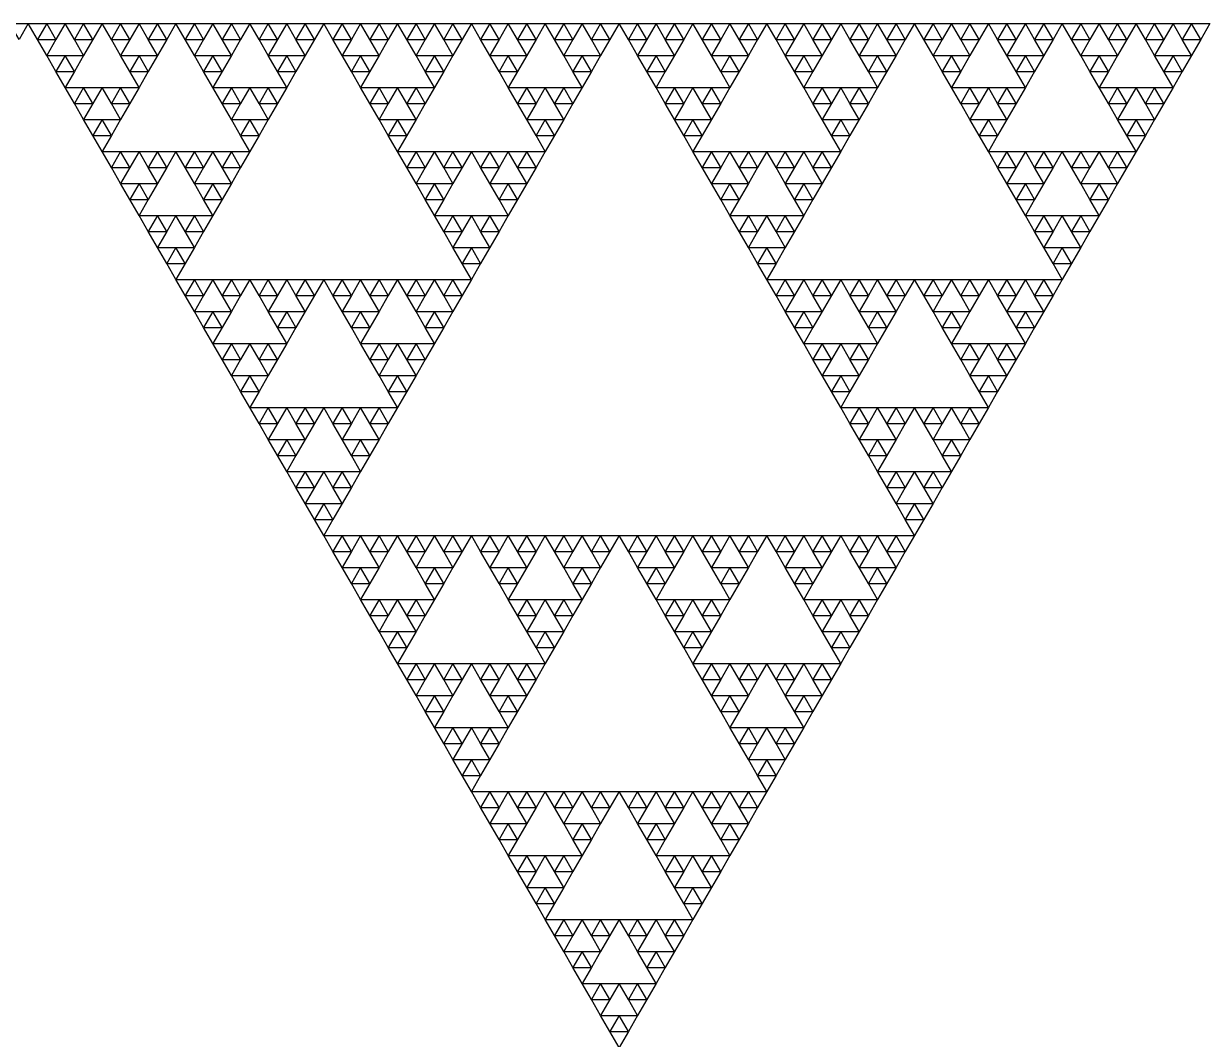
# Model space of a CAD drawing. Extents: x 0 to 1120, y 627 to 1597.
# Drawn here: x 420.8 to 559.5, y 994.3 to 1113.5 of the extents above; entities that cross this region are included whole.
import ezdxf

# ---------------------------------------------------------------- set-up
doc = ezdxf.new("R2010")
doc.units = 0
doc.layers.get('0').update_dxf_attribs({"linetype": 'CONTINUOUS'})

msp = doc.modelspace()

# ---------------------------------------------------------------- linework, layer by layer
at = {"color": 3}
for points in [[(419.132, 1113.526), (421.299, 1113.526), (420.215, 1111.649)], [(421.299, 1113.526), (423.466, 1113.526), (422.383, 1111.649)], [(423.466, 1113.526), (425.633, 1113.526), (424.55, 1111.649)], [(425.633, 1113.526), (427.801, 1113.526), (426.717, 1111.649)], [(427.801, 1113.526), (429.968, 1113.526), (428.884, 1111.649)], [(429.968, 1113.526), (432.135, 1113.526), (431.051, 1111.649)], [(432.135, 1113.526), (434.302, 1113.526), (433.219, 1111.649)], [(434.302, 1113.526), (436.469, 1113.526), (435.386, 1111.649)], [(436.469, 1113.526), (438.637, 1113.526), (437.553, 1111.649)], [(438.637, 1113.526), (440.804, 1113.526), (439.72, 1111.649)], [(440.804, 1113.526), (442.971, 1113.526), (441.887, 1111.649)], [(442.971, 1113.526), (445.138, 1113.526), (444.055, 1111.649)], [(445.138, 1113.526), (447.305, 1113.526), (446.222, 1111.649)], [(447.305, 1113.526), (449.473, 1113.526), (448.389, 1111.649)], [(449.473, 1113.526), (451.64, 1113.526), (450.556, 1111.649)], [(451.64, 1113.526), (453.807, 1113.526), (452.723, 1111.649)], [(453.807, 1113.526), (455.974, 1113.526), (454.891, 1111.649)], [(455.974, 1113.526), (458.141, 1113.526), (457.058, 1111.649)], [(458.141, 1113.526), (460.309, 1113.526), (459.225, 1111.649)], [(460.309, 1113.526), (462.476, 1113.526), (461.392, 1111.649)], [(462.476, 1113.526), (464.643, 1113.526), (463.559, 1111.649)], [(464.643, 1113.526), (466.81, 1113.526), (465.727, 1111.649)], [(466.81, 1113.526), (468.977, 1113.526), (467.894, 1111.649)], [(468.977, 1113.526), (471.145, 1113.526), (470.061, 1111.649)], [(471.145, 1113.526), (473.312, 1113.526), (472.228, 1111.649)], [(473.312, 1113.526), (475.479, 1113.526), (474.396, 1111.649)], [(475.479, 1113.526), (477.646, 1113.526), (476.563, 1111.649)], [(477.646, 1113.526), (479.814, 1113.526), (478.73, 1111.649)], [(479.814, 1113.526), (481.981, 1113.526), (480.897, 1111.649)], [(481.981, 1113.526), (484.148, 1113.526), (483.064, 1111.649)], [(484.148, 1113.526), (486.315, 1113.526), (485.232, 1111.649)], [(486.315, 1113.526), (488.482, 1113.526), (487.399, 1111.649)], [(488.482, 1113.526), (490.65, 1113.526), (489.566, 1111.649)], [(490.65, 1113.526), (492.817, 1113.526), (491.733, 1111.649)], [(492.817, 1113.526), (494.984, 1113.526), (493.9, 1111.649)], [(494.984, 1113.526), (497.151, 1113.526), (496.068, 1111.649)], [(497.151, 1113.526), (499.318, 1113.526), (498.235, 1111.649)], [(499.318, 1113.526), (501.486, 1113.526), (500.402, 1111.649)], [(501.486, 1113.526), (503.653, 1113.526), (502.569, 1111.649)], [(503.653, 1113.526), (505.82, 1113.526), (504.736, 1111.649)], [(505.82, 1113.526), (507.987, 1113.526), (506.904, 1111.649)], [(507.987, 1113.526), (510.154, 1113.526), (509.071, 1111.649)], [(510.154, 1113.526), (512.322, 1113.526), (511.238, 1111.649)], [(512.322, 1113.526), (514.489, 1113.526), (513.405, 1111.649)], [(514.489, 1113.526), (516.656, 1113.526), (515.572, 1111.649)], [(516.656, 1113.526), (518.823, 1113.526), (517.74, 1111.649)], [(518.823, 1113.526), (520.99, 1113.526), (519.907, 1111.649)], [(520.99, 1113.526), (523.158, 1113.526), (522.074, 1111.649)], [(523.158, 1113.526), (525.325, 1113.526), (524.241, 1111.649)], [(525.325, 1113.526), (527.492, 1113.526), (526.408, 1111.649)], [(527.492, 1113.526), (529.659, 1113.526), (528.576, 1111.649)], [(529.659, 1113.526), (531.826, 1113.526), (530.743, 1111.649)], [(531.826, 1113.526), (533.994, 1113.526), (532.91, 1111.649)], [(533.994, 1113.526), (536.161, 1113.526), (535.077, 1111.649)], [(536.161, 1113.526), (538.328, 1113.526), (537.244, 1111.649)], [(538.328, 1113.526), (540.495, 1113.526), (539.412, 1111.649)], [(540.495, 1113.526), (542.662, 1113.526), (541.579, 1111.649)], [(542.662, 1113.526), (544.83, 1113.526), (543.746, 1111.649)], [(544.83, 1113.526), (546.997, 1113.526), (545.913, 1111.649)], [(546.997, 1113.526), (549.164, 1113.526), (548.08, 1111.649)], [(549.164, 1113.526), (551.331, 1113.526), (550.248, 1111.649)], [(551.331, 1113.526), (553.498, 1113.526), (552.415, 1111.649)], [(553.498, 1113.526), (555.666, 1113.526), (554.582, 1111.649)], [(555.666, 1113.526), (557.833, 1113.526), (556.749, 1111.649)], [(557.833, 1113.526), (560, 1113.526), (558.916, 1111.649)], [(422.383, 1111.649), (424.55, 1111.649), (423.466, 1109.772)], [(426.717, 1111.649), (428.884, 1111.649), (427.801, 1109.772)], [(431.051, 1111.649), (433.219, 1111.649), (432.135, 1109.772)], [(435.386, 1111.649), (437.553, 1111.649), (436.469, 1109.772)], [(439.72, 1111.649), (441.887, 1111.649), (440.804, 1109.772)], [(444.055, 1111.649), (446.222, 1111.649), (445.138, 1109.772)], [(448.389, 1111.649), (450.556, 1111.649), (449.473, 1109.772)], [(452.723, 1111.649), (454.891, 1111.649), (453.807, 1109.772)], [(457.058, 1111.649), (459.225, 1111.649), (458.141, 1109.772)], [(461.392, 1111.649), (463.559, 1111.649), (462.476, 1109.772)], [(465.727, 1111.649), (467.894, 1111.649), (466.81, 1109.772)], [(470.061, 1111.649), (472.228, 1111.649), (471.145, 1109.772)], [(474.396, 1111.649), (476.563, 1111.649), (475.479, 1109.772)], [(478.73, 1111.649), (480.897, 1111.649), (479.814, 1109.772)], [(483.064, 1111.649), (485.232, 1111.649), (484.148, 1109.772)], [(487.399, 1111.649), (489.566, 1111.649), (488.482, 1109.772)], [(491.733, 1111.649), (493.9, 1111.649), (492.817, 1109.772)], [(496.068, 1111.649), (498.235, 1111.649), (497.151, 1109.772)], [(500.402, 1111.649), (502.569, 1111.649), (501.486, 1109.772)], [(504.736, 1111.649), (506.904, 1111.649), (505.82, 1109.772)], [(509.071, 1111.649), (511.238, 1111.649), (510.154, 1109.772)], [(513.405, 1111.649), (515.572, 1111.649), (514.489, 1109.772)], [(517.74, 1111.649), (519.907, 1111.649), (518.823, 1109.772)], [(522.074, 1111.649), (524.241, 1111.649), (523.158, 1109.772)], [(526.408, 1111.649), (528.576, 1111.649), (527.492, 1109.772)], [(530.743, 1111.649), (532.91, 1111.649), (531.826, 1109.772)], [(535.077, 1111.649), (537.244, 1111.649), (536.161, 1109.772)], [(539.412, 1111.649), (541.579, 1111.649), (540.495, 1109.772)], [(543.746, 1111.649), (545.913, 1111.649), (544.83, 1109.772)], [(548.08, 1111.649), (550.248, 1111.649), (549.164, 1109.772)], [(552.415, 1111.649), (554.582, 1111.649), (553.498, 1109.772)], [(556.749, 1111.649), (558.916, 1111.649), (557.833, 1109.772)], [(423.466, 1109.772), (425.633, 1109.772), (424.55, 1107.895)], [(425.633, 1109.772), (427.801, 1109.772), (426.717, 1107.895)], [(432.135, 1109.772), (434.302, 1109.772), (433.219, 1107.895)], [(434.302, 1109.772), (436.469, 1109.772), (435.386, 1107.895)], [(440.804, 1109.772), (442.971, 1109.772), (441.887, 1107.895)], [(442.971, 1109.772), (445.138, 1109.772), (444.055, 1107.895)], [(449.473, 1109.772), (451.64, 1109.772), (450.556, 1107.895)], [(451.64, 1109.772), (453.807, 1109.772), (452.723, 1107.895)], [(458.141, 1109.772), (460.309, 1109.772), (459.225, 1107.895)], [(460.309, 1109.772), (462.476, 1109.772), (461.392, 1107.895)], [(466.81, 1109.772), (468.977, 1109.772), (467.894, 1107.895)], [(468.977, 1109.772), (471.145, 1109.772), (470.061, 1107.895)], [(475.479, 1109.772), (477.646, 1109.772), (476.563, 1107.895)], [(477.646, 1109.772), (479.814, 1109.772), (478.73, 1107.895)], [(484.148, 1109.772), (486.315, 1109.772), (485.232, 1107.895)], [(486.315, 1109.772), (488.482, 1109.772), (487.399, 1107.895)], [(492.817, 1109.772), (494.984, 1109.772), (493.9, 1107.895)], [(494.984, 1109.772), (497.151, 1109.772), (496.068, 1107.895)], [(501.486, 1109.772), (503.653, 1109.772), (502.569, 1107.895)], [(503.653, 1109.772), (505.82, 1109.772), (504.736, 1107.895)], [(510.154, 1109.772), (512.322, 1109.772), (511.238, 1107.895)], [(512.322, 1109.772), (514.489, 1109.772), (513.405, 1107.895)], [(518.823, 1109.772), (520.99, 1109.772), (519.907, 1107.895)], [(520.99, 1109.772), (523.158, 1109.772), (522.074, 1107.895)], [(527.492, 1109.772), (529.659, 1109.772), (528.576, 1107.895)], [(529.659, 1109.772), (531.826, 1109.772), (530.743, 1107.895)], [(536.161, 1109.772), (538.328, 1109.772), (537.244, 1107.895)], [(538.328, 1109.772), (540.495, 1109.772), (539.412, 1107.895)], [(544.83, 1109.772), (546.997, 1109.772), (545.913, 1107.895)], [(546.997, 1109.772), (549.164, 1109.772), (548.08, 1107.895)], [(553.498, 1109.772), (555.666, 1109.772), (554.582, 1107.895)], [(555.666, 1109.772), (557.833, 1109.772), (556.749, 1107.895)], [(424.55, 1107.895), (426.717, 1107.895), (425.633, 1106.018)], [(433.219, 1107.895), (435.386, 1107.895), (434.302, 1106.018)], [(441.887, 1107.895), (444.055, 1107.895), (442.971, 1106.018)], [(450.556, 1107.895), (452.723, 1107.895), (451.64, 1106.018)], [(459.225, 1107.895), (461.392, 1107.895), (460.309, 1106.018)], [(467.894, 1107.895), (470.061, 1107.895), (468.977, 1106.018)], [(476.563, 1107.895), (478.73, 1107.895), (477.646, 1106.018)], [(485.232, 1107.895), (487.399, 1107.895), (486.315, 1106.018)], [(493.9, 1107.895), (496.068, 1107.895), (494.984, 1106.018)], [(502.569, 1107.895), (504.736, 1107.895), (503.653, 1106.018)], [(511.238, 1107.895), (513.405, 1107.895), (512.322, 1106.018)], [(519.907, 1107.895), (522.074, 1107.895), (520.99, 1106.018)], [(528.576, 1107.895), (530.743, 1107.895), (529.659, 1106.018)], [(537.244, 1107.895), (539.412, 1107.895), (538.328, 1106.018)], [(545.913, 1107.895), (548.08, 1107.895), (546.997, 1106.018)], [(554.582, 1107.895), (556.749, 1107.895), (555.666, 1106.018)], [(425.633, 1106.018), (427.801, 1106.018), (426.717, 1104.142)], [(427.801, 1106.018), (429.968, 1106.018), (428.884, 1104.142)], [(429.968, 1106.018), (432.135, 1106.018), (431.051, 1104.142)], [(432.135, 1106.018), (434.302, 1106.018), (433.219, 1104.142)], [(442.971, 1106.018), (445.138, 1106.018), (444.055, 1104.142)], [(445.138, 1106.018), (447.305, 1106.018), (446.222, 1104.142)], [(447.305, 1106.018), (449.473, 1106.018), (448.389, 1104.142)], [(449.473, 1106.018), (451.64, 1106.018), (450.556, 1104.142)], [(460.309, 1106.018), (462.476, 1106.018), (461.392, 1104.142)], [(462.476, 1106.018), (464.643, 1106.018), (463.559, 1104.142)], [(464.643, 1106.018), (466.81, 1106.018), (465.727, 1104.142)], [(466.81, 1106.018), (468.977, 1106.018), (467.894, 1104.142)], [(477.646, 1106.018), (479.814, 1106.018), (478.73, 1104.142)], [(479.814, 1106.018), (481.981, 1106.018), (480.897, 1104.142)], [(481.981, 1106.018), (484.148, 1106.018), (483.064, 1104.142)], [(484.148, 1106.018), (486.315, 1106.018), (485.232, 1104.142)], [(494.984, 1106.018), (497.151, 1106.018), (496.068, 1104.142)], [(497.151, 1106.018), (499.318, 1106.018), (498.235, 1104.142)], [(499.318, 1106.018), (501.486, 1106.018), (500.402, 1104.142)], [(501.486, 1106.018), (503.653, 1106.018), (502.569, 1104.142)], [(512.322, 1106.018), (514.489, 1106.018), (513.405, 1104.142)], [(514.489, 1106.018), (516.656, 1106.018), (515.572, 1104.142)], [(516.656, 1106.018), (518.823, 1106.018), (517.74, 1104.142)], [(518.823, 1106.018), (520.99, 1106.018), (519.907, 1104.142)], [(529.659, 1106.018), (531.826, 1106.018), (530.743, 1104.142)], [(531.826, 1106.018), (533.994, 1106.018), (532.91, 1104.142)], [(533.994, 1106.018), (536.161, 1106.018), (535.077, 1104.142)], [(536.161, 1106.018), (538.328, 1106.018), (537.244, 1104.142)], [(546.997, 1106.018), (549.164, 1106.018), (548.08, 1104.142)], [(549.164, 1106.018), (551.331, 1106.018), (550.248, 1104.142)], [(551.331, 1106.018), (553.498, 1106.018), (552.415, 1104.142)], [(553.498, 1106.018), (555.666, 1106.018), (554.582, 1104.142)], [(426.717, 1104.142), (428.884, 1104.142), (427.801, 1102.265)], [(431.051, 1104.142), (433.219, 1104.142), (432.135, 1102.265)], [(444.055, 1104.142), (446.222, 1104.142), (445.138, 1102.265)], [(448.389, 1104.142), (450.556, 1104.142), (449.473, 1102.265)], [(461.392, 1104.142), (463.559, 1104.142), (462.476, 1102.265)], [(465.727, 1104.142), (467.894, 1104.142), (466.81, 1102.265)], [(478.73, 1104.142), (480.897, 1104.142), (479.814, 1102.265)], [(483.064, 1104.142), (485.232, 1104.142), (484.148, 1102.265)], [(496.068, 1104.142), (498.235, 1104.142), (497.151, 1102.265)], [(500.402, 1104.142), (502.569, 1104.142), (501.486, 1102.265)], [(513.405, 1104.142), (515.572, 1104.142), (514.489, 1102.265)], [(517.74, 1104.142), (519.907, 1104.142), (518.823, 1102.265)], [(530.743, 1104.142), (532.91, 1104.142), (531.826, 1102.265)], [(535.077, 1104.142), (537.244, 1104.142), (536.161, 1102.265)], [(548.08, 1104.142), (550.248, 1104.142), (549.164, 1102.265)], [(552.415, 1104.142), (554.582, 1104.142), (553.498, 1102.265)], [(427.801, 1102.265), (429.968, 1102.265), (428.884, 1100.388)], [(429.968, 1102.265), (432.135, 1102.265), (431.051, 1100.388)], [(445.138, 1102.265), (447.305, 1102.265), (446.222, 1100.388)], [(447.305, 1102.265), (449.473, 1102.265), (448.389, 1100.388)], [(462.476, 1102.265), (464.643, 1102.265), (463.559, 1100.388)], [(464.643, 1102.265), (466.81, 1102.265), (465.727, 1100.388)], [(479.814, 1102.265), (481.981, 1102.265), (480.897, 1100.388)], [(481.981, 1102.265), (484.148, 1102.265), (483.064, 1100.388)], [(497.151, 1102.265), (499.318, 1102.265), (498.235, 1100.388)], [(499.318, 1102.265), (501.486, 1102.265), (500.402, 1100.388)], [(514.489, 1102.265), (516.656, 1102.265), (515.572, 1100.388)], [(516.656, 1102.265), (518.823, 1102.265), (517.74, 1100.388)], [(531.826, 1102.265), (533.994, 1102.265), (532.91, 1100.388)], [(533.994, 1102.265), (536.161, 1102.265), (535.077, 1100.388)], [(549.164, 1102.265), (551.331, 1102.265), (550.248, 1100.388)], [(551.331, 1102.265), (553.498, 1102.265), (552.415, 1100.388)], [(428.884, 1100.388), (431.051, 1100.388), (429.968, 1098.511)], [(446.222, 1100.388), (448.389, 1100.388), (447.305, 1098.511)], [(463.559, 1100.388), (465.727, 1100.388), (464.643, 1098.511)], [(480.897, 1100.388), (483.064, 1100.388), (481.981, 1098.511)], [(498.235, 1100.388), (500.402, 1100.388), (499.318, 1098.511)], [(515.572, 1100.388), (517.74, 1100.388), (516.656, 1098.511)], [(532.91, 1100.388), (535.077, 1100.388), (533.994, 1098.511)], [(550.248, 1100.388), (552.415, 1100.388), (551.331, 1098.511)], [(429.968, 1098.511), (432.135, 1098.511), (431.051, 1096.634)], [(432.135, 1098.511), (434.302, 1098.511), (433.219, 1096.634)], [(434.302, 1098.511), (436.469, 1098.511), (435.386, 1096.634)], [(436.469, 1098.511), (438.637, 1098.511), (437.553, 1096.634)], [(438.637, 1098.511), (440.804, 1098.511), (439.72, 1096.634)], [(440.804, 1098.511), (442.971, 1098.511), (441.887, 1096.634)], [(442.971, 1098.511), (445.138, 1098.511), (444.055, 1096.634)], [(445.138, 1098.511), (447.305, 1098.511), (446.222, 1096.634)], [(464.643, 1098.511), (466.81, 1098.511), (465.727, 1096.634)], [(466.81, 1098.511), (468.977, 1098.511), (467.894, 1096.634)], [(468.977, 1098.511), (471.145, 1098.511), (470.061, 1096.634)], [(471.145, 1098.511), (473.312, 1098.511), (472.228, 1096.634)], [(473.312, 1098.511), (475.479, 1098.511), (474.396, 1096.634)], [(475.479, 1098.511), (477.646, 1098.511), (476.563, 1096.634)], [(477.646, 1098.511), (479.814, 1098.511), (478.73, 1096.634)], [(479.814, 1098.511), (481.981, 1098.511), (480.897, 1096.634)], [(499.318, 1098.511), (501.486, 1098.511), (500.402, 1096.634)], [(501.486, 1098.511), (503.653, 1098.511), (502.569, 1096.634)], [(503.653, 1098.511), (505.82, 1098.511), (504.736, 1096.634)], [(505.82, 1098.511), (507.987, 1098.511), (506.904, 1096.634)], [(507.987, 1098.511), (510.154, 1098.511), (509.071, 1096.634)], [(510.154, 1098.511), (512.322, 1098.511), (511.238, 1096.634)], [(512.322, 1098.511), (514.489, 1098.511), (513.405, 1096.634)], [(514.489, 1098.511), (516.656, 1098.511), (515.572, 1096.634)], [(533.994, 1098.511), (536.161, 1098.511), (535.077, 1096.634)], [(536.161, 1098.511), (538.328, 1098.511), (537.244, 1096.634)], [(538.328, 1098.511), (540.495, 1098.511), (539.412, 1096.634)], [(540.495, 1098.511), (542.662, 1098.511), (541.579, 1096.634)], [(542.662, 1098.511), (544.83, 1098.511), (543.746, 1096.634)], [(544.83, 1098.511), (546.997, 1098.511), (545.913, 1096.634)], [(546.997, 1098.511), (549.164, 1098.511), (548.08, 1096.634)], [(549.164, 1098.511), (551.331, 1098.511), (550.248, 1096.634)], [(431.051, 1096.634), (433.219, 1096.634), (432.135, 1094.757)], [(435.386, 1096.634), (437.553, 1096.634), (436.469, 1094.757)], [(439.72, 1096.634), (441.887, 1096.634), (440.804, 1094.757)], [(444.055, 1096.634), (446.222, 1096.634), (445.138, 1094.757)], [(465.727, 1096.634), (467.894, 1096.634), (466.81, 1094.757)], [(470.061, 1096.634), (472.228, 1096.634), (471.145, 1094.757)], [(474.396, 1096.634), (476.563, 1096.634), (475.479, 1094.757)], [(478.73, 1096.634), (480.897, 1096.634), (479.814, 1094.757)], [(500.402, 1096.634), (502.569, 1096.634), (501.486, 1094.757)], [(504.736, 1096.634), (506.904, 1096.634), (505.82, 1094.757)], [(509.071, 1096.634), (511.238, 1096.634), (510.154, 1094.757)], [(513.405, 1096.634), (515.572, 1096.634), (514.489, 1094.757)], [(535.077, 1096.634), (537.244, 1096.634), (536.161, 1094.757)], [(539.412, 1096.634), (541.579, 1096.634), (540.495, 1094.757)], [(543.746, 1096.634), (545.913, 1096.634), (544.83, 1094.757)], [(548.08, 1096.634), (550.248, 1096.634), (549.164, 1094.757)], [(432.135, 1094.757), (434.302, 1094.757), (433.219, 1092.88)], [(434.302, 1094.757), (436.469, 1094.757), (435.386, 1092.88)], [(440.804, 1094.757), (442.971, 1094.757), (441.887, 1092.88)], [(442.971, 1094.757), (445.138, 1094.757), (444.055, 1092.88)], [(466.81, 1094.757), (468.977, 1094.757), (467.894, 1092.88)], [(468.977, 1094.757), (471.145, 1094.757), (470.061, 1092.88)], [(475.479, 1094.757), (477.646, 1094.757), (476.563, 1092.88)], [(477.646, 1094.757), (479.814, 1094.757), (478.73, 1092.88)], [(501.486, 1094.757), (503.653, 1094.757), (502.569, 1092.88)], [(503.653, 1094.757), (505.82, 1094.757), (504.736, 1092.88)], [(510.154, 1094.757), (512.322, 1094.757), (511.238, 1092.88)], [(512.322, 1094.757), (514.489, 1094.757), (513.405, 1092.88)], [(536.161, 1094.757), (538.328, 1094.757), (537.244, 1092.88)], [(538.328, 1094.757), (540.495, 1094.757), (539.412, 1092.88)], [(544.83, 1094.757), (546.997, 1094.757), (545.913, 1092.88)], [(546.997, 1094.757), (549.164, 1094.757), (548.08, 1092.88)], [(433.219, 1092.88), (435.386, 1092.88), (434.302, 1091.004)], [(441.887, 1092.88), (444.055, 1092.88), (442.971, 1091.004)], [(467.894, 1092.88), (470.061, 1092.88), (468.977, 1091.004)], [(476.563, 1092.88), (478.73, 1092.88), (477.646, 1091.004)], [(502.569, 1092.88), (504.736, 1092.88), (503.653, 1091.004)], [(511.238, 1092.88), (513.405, 1092.88), (512.322, 1091.004)], [(537.244, 1092.88), (539.412, 1092.88), (538.328, 1091.004)], [(545.913, 1092.88), (548.08, 1092.88), (546.997, 1091.004)], [(434.302, 1091.004), (436.469, 1091.004), (435.386, 1089.127)], [(436.469, 1091.004), (438.637, 1091.004), (437.553, 1089.127)], [(438.637, 1091.004), (440.804, 1091.004), (439.72, 1089.127)], [(440.804, 1091.004), (442.971, 1091.004), (441.887, 1089.127)], [(468.977, 1091.004), (471.145, 1091.004), (470.061, 1089.127)], [(471.145, 1091.004), (473.312, 1091.004), (472.228, 1089.127)], [(473.312, 1091.004), (475.479, 1091.004), (474.396, 1089.127)], [(475.479, 1091.004), (477.646, 1091.004), (476.563, 1089.127)], [(503.653, 1091.004), (505.82, 1091.004), (504.736, 1089.127)], [(505.82, 1091.004), (507.987, 1091.004), (506.904, 1089.127)], [(507.987, 1091.004), (510.154, 1091.004), (509.071, 1089.127)], [(510.154, 1091.004), (512.322, 1091.004), (511.238, 1089.127)], [(538.328, 1091.004), (540.495, 1091.004), (539.412, 1089.127)], [(540.495, 1091.004), (542.662, 1091.004), (541.579, 1089.127)], [(542.662, 1091.004), (544.83, 1091.004), (543.746, 1089.127)], [(544.83, 1091.004), (546.997, 1091.004), (545.913, 1089.127)], [(435.386, 1089.127), (437.553, 1089.127), (436.469, 1087.25)], [(439.72, 1089.127), (441.887, 1089.127), (440.804, 1087.25)], [(470.061, 1089.127), (472.228, 1089.127), (471.145, 1087.25)], [(474.396, 1089.127), (476.563, 1089.127), (475.479, 1087.25)], [(504.736, 1089.127), (506.904, 1089.127), (505.82, 1087.25)], [(509.071, 1089.127), (511.238, 1089.127), (510.154, 1087.25)], [(539.412, 1089.127), (541.579, 1089.127), (540.495, 1087.25)], [(543.746, 1089.127), (545.913, 1089.127), (544.83, 1087.25)], [(436.469, 1087.25), (438.637, 1087.25), (437.553, 1085.373)], [(438.637, 1087.25), (440.804, 1087.25), (439.72, 1085.373)], [(471.145, 1087.25), (473.312, 1087.25), (472.228, 1085.373)], [(473.312, 1087.25), (475.479, 1087.25), (474.396, 1085.373)], [(505.82, 1087.25), (507.987, 1087.25), (506.904, 1085.373)], [(507.987, 1087.25), (510.154, 1087.25), (509.071, 1085.373)], [(540.495, 1087.25), (542.662, 1087.25), (541.579, 1085.373)], [(542.662, 1087.25), (544.83, 1087.25), (543.746, 1085.373)], [(437.553, 1085.373), (439.72, 1085.373), (438.637, 1083.496)], [(472.228, 1085.373), (474.396, 1085.373), (473.312, 1083.496)], [(506.904, 1085.373), (509.071, 1085.373), (507.987, 1083.496)], [(541.579, 1085.373), (543.746, 1085.373), (542.662, 1083.496)], [(438.637, 1083.496), (440.804, 1083.496), (439.72, 1081.619)], [(440.804, 1083.496), (442.971, 1083.496), (441.887, 1081.619)], [(442.971, 1083.496), (445.138, 1083.496), (444.055, 1081.619)], [(445.138, 1083.496), (447.305, 1083.496), (446.222, 1081.619)], [(447.305, 1083.496), (449.473, 1083.496), (448.389, 1081.619)], [(449.473, 1083.496), (451.64, 1083.496), (450.556, 1081.619)], [(451.64, 1083.496), (453.807, 1083.496), (452.723, 1081.619)], [(453.807, 1083.496), (455.974, 1083.496), (454.891, 1081.619)], [(455.974, 1083.496), (458.141, 1083.496), (457.058, 1081.619)], [(458.141, 1083.496), (460.309, 1083.496), (459.225, 1081.619)], [(460.309, 1083.496), (462.476, 1083.496), (461.392, 1081.619)], [(462.476, 1083.496), (464.643, 1083.496), (463.559, 1081.619)], [(464.643, 1083.496), (466.81, 1083.496), (465.727, 1081.619)], [(466.81, 1083.496), (468.977, 1083.496), (467.894, 1081.619)], [(468.977, 1083.496), (471.145, 1083.496), (470.061, 1081.619)], [(471.145, 1083.496), (473.312, 1083.496), (472.228, 1081.619)], [(507.987, 1083.496), (510.154, 1083.496), (509.071, 1081.619)], [(510.154, 1083.496), (512.322, 1083.496), (511.238, 1081.619)], [(512.322, 1083.496), (514.489, 1083.496), (513.405, 1081.619)], [(514.489, 1083.496), (516.656, 1083.496), (515.572, 1081.619)], [(516.656, 1083.496), (518.823, 1083.496), (517.74, 1081.619)], [(518.823, 1083.496), (520.99, 1083.496), (519.907, 1081.619)], [(520.99, 1083.496), (523.158, 1083.496), (522.074, 1081.619)], [(523.158, 1083.496), (525.325, 1083.496), (524.241, 1081.619)], [(525.325, 1083.496), (527.492, 1083.496), (526.408, 1081.619)], [(527.492, 1083.496), (529.659, 1083.496), (528.576, 1081.619)], [(529.659, 1083.496), (531.826, 1083.496), (530.743, 1081.619)], [(531.826, 1083.496), (533.994, 1083.496), (532.91, 1081.619)], [(533.994, 1083.496), (536.161, 1083.496), (535.077, 1081.619)], [(536.161, 1083.496), (538.328, 1083.496), (537.244, 1081.619)], [(538.328, 1083.496), (540.495, 1083.496), (539.412, 1081.619)], [(540.495, 1083.496), (542.662, 1083.496), (541.579, 1081.619)], [(439.72, 1081.619), (441.887, 1081.619), (440.804, 1079.742)], [(444.055, 1081.619), (446.222, 1081.619), (445.138, 1079.742)], [(448.389, 1081.619), (450.556, 1081.619), (449.473, 1079.742)], [(452.723, 1081.619), (454.891, 1081.619), (453.807, 1079.742)], [(457.058, 1081.619), (459.225, 1081.619), (458.141, 1079.742)], [(461.392, 1081.619), (463.559, 1081.619), (462.476, 1079.742)], [(465.727, 1081.619), (467.894, 1081.619), (466.81, 1079.742)], [(470.061, 1081.619), (472.228, 1081.619), (471.145, 1079.742)], [(509.071, 1081.619), (511.238, 1081.619), (510.154, 1079.742)], [(513.405, 1081.619), (515.572, 1081.619), (514.489, 1079.742)], [(517.74, 1081.619), (519.907, 1081.619), (518.823, 1079.742)], [(522.074, 1081.619), (524.241, 1081.619), (523.158, 1079.742)], [(526.408, 1081.619), (528.576, 1081.619), (527.492, 1079.742)], [(530.743, 1081.619), (532.91, 1081.619), (531.826, 1079.742)], [(535.077, 1081.619), (537.244, 1081.619), (536.161, 1079.742)], [(539.412, 1081.619), (541.579, 1081.619), (540.495, 1079.742)], [(440.804, 1079.742), (442.971, 1079.742), (441.887, 1077.866)], [(442.971, 1079.742), (445.138, 1079.742), (444.055, 1077.866)], [(449.473, 1079.742), (451.64, 1079.742), (450.556, 1077.866)], [(451.64, 1079.742), (453.807, 1079.742), (452.723, 1077.866)], [(458.141, 1079.742), (460.309, 1079.742), (459.225, 1077.866)], [(460.309, 1079.742), (462.476, 1079.742), (461.392, 1077.866)], [(466.81, 1079.742), (468.977, 1079.742), (467.894, 1077.866)], [(468.977, 1079.742), (471.145, 1079.742), (470.061, 1077.866)], [(510.154, 1079.742), (512.322, 1079.742), (511.238, 1077.866)], [(512.322, 1079.742), (514.489, 1079.742), (513.405, 1077.866)], [(518.823, 1079.742), (520.99, 1079.742), (519.907, 1077.866)], [(520.99, 1079.742), (523.158, 1079.742), (522.074, 1077.866)], [(527.492, 1079.742), (529.659, 1079.742), (528.576, 1077.866)], [(529.659, 1079.742), (531.826, 1079.742), (530.743, 1077.866)], [(536.161, 1079.742), (538.328, 1079.742), (537.244, 1077.866)], [(538.328, 1079.742), (540.495, 1079.742), (539.412, 1077.866)], [(441.887, 1077.866), (444.055, 1077.866), (442.971, 1075.989)], [(450.556, 1077.866), (452.723, 1077.866), (451.64, 1075.989)], [(459.225, 1077.866), (461.392, 1077.866), (460.309, 1075.989)], [(467.894, 1077.866), (470.061, 1077.866), (468.977, 1075.989)], [(511.238, 1077.866), (513.405, 1077.866), (512.322, 1075.989)], [(519.907, 1077.866), (522.074, 1077.866), (520.99, 1075.989)], [(528.576, 1077.866), (530.743, 1077.866), (529.659, 1075.989)], [(537.244, 1077.866), (539.412, 1077.866), (538.328, 1075.989)], [(442.971, 1075.989), (445.138, 1075.989), (444.055, 1074.112)], [(445.138, 1075.989), (447.305, 1075.989), (446.222, 1074.112)], [(447.305, 1075.989), (449.473, 1075.989), (448.389, 1074.112)], [(449.473, 1075.989), (451.64, 1075.989), (450.556, 1074.112)], [(460.309, 1075.989), (462.476, 1075.989), (461.392, 1074.112)], [(462.476, 1075.989), (464.643, 1075.989), (463.559, 1074.112)], [(464.643, 1075.989), (466.81, 1075.989), (465.727, 1074.112)], [(466.81, 1075.989), (468.977, 1075.989), (467.894, 1074.112)], [(512.322, 1075.989), (514.489, 1075.989), (513.405, 1074.112)], [(514.489, 1075.989), (516.656, 1075.989), (515.572, 1074.112)], [(516.656, 1075.989), (518.823, 1075.989), (517.74, 1074.112)], [(518.823, 1075.989), (520.99, 1075.989), (519.907, 1074.112)], [(529.659, 1075.989), (531.826, 1075.989), (530.743, 1074.112)], [(531.826, 1075.989), (533.994, 1075.989), (532.91, 1074.112)], [(533.994, 1075.989), (536.161, 1075.989), (535.077, 1074.112)], [(536.161, 1075.989), (538.328, 1075.989), (537.244, 1074.112)], [(444.055, 1074.112), (446.222, 1074.112), (445.138, 1072.235)], [(448.389, 1074.112), (450.556, 1074.112), (449.473, 1072.235)], [(461.392, 1074.112), (463.559, 1074.112), (462.476, 1072.235)], [(465.727, 1074.112), (467.894, 1074.112), (466.81, 1072.235)], [(513.405, 1074.112), (515.572, 1074.112), (514.489, 1072.235)], [(517.74, 1074.112), (519.907, 1074.112), (518.823, 1072.235)], [(530.743, 1074.112), (532.91, 1074.112), (531.826, 1072.235)], [(535.077, 1074.112), (537.244, 1074.112), (536.161, 1072.235)], [(445.138, 1072.235), (447.305, 1072.235), (446.222, 1070.358)], [(447.305, 1072.235), (449.473, 1072.235), (448.389, 1070.358)], [(462.476, 1072.235), (464.643, 1072.235), (463.559, 1070.358)], [(464.643, 1072.235), (466.81, 1072.235), (465.727, 1070.358)], [(514.489, 1072.235), (516.656, 1072.235), (515.572, 1070.358)], [(516.656, 1072.235), (518.823, 1072.235), (517.74, 1070.358)], [(531.826, 1072.235), (533.994, 1072.235), (532.91, 1070.358)], [(533.994, 1072.235), (536.161, 1072.235), (535.077, 1070.358)], [(446.222, 1070.358), (448.389, 1070.358), (447.305, 1068.481)], [(463.559, 1070.358), (465.727, 1070.358), (464.643, 1068.481)], [(515.572, 1070.358), (517.74, 1070.358), (516.656, 1068.481)], [(532.91, 1070.358), (535.077, 1070.358), (533.994, 1068.481)], [(447.305, 1068.481), (449.473, 1068.481), (448.389, 1066.604)], [(449.473, 1068.481), (451.64, 1068.481), (450.556, 1066.604)], [(451.64, 1068.481), (453.807, 1068.481), (452.723, 1066.604)], [(453.807, 1068.481), (455.974, 1068.481), (454.891, 1066.604)], [(455.974, 1068.481), (458.141, 1068.481), (457.058, 1066.604)], [(458.141, 1068.481), (460.309, 1068.481), (459.225, 1066.604)], [(460.309, 1068.481), (462.476, 1068.481), (461.392, 1066.604)], [(462.476, 1068.481), (464.643, 1068.481), (463.559, 1066.604)], [(516.656, 1068.481), (518.823, 1068.481), (517.74, 1066.604)], [(518.823, 1068.481), (520.99, 1068.481), (519.907, 1066.604)], [(520.99, 1068.481), (523.158, 1068.481), (522.074, 1066.604)], [(523.158, 1068.481), (525.325, 1068.481), (524.241, 1066.604)], [(525.325, 1068.481), (527.492, 1068.481), (526.408, 1066.604)], [(527.492, 1068.481), (529.659, 1068.481), (528.576, 1066.604)], [(529.659, 1068.481), (531.826, 1068.481), (530.743, 1066.604)], [(531.826, 1068.481), (533.994, 1068.481), (532.91, 1066.604)], [(448.389, 1066.604), (450.556, 1066.604), (449.473, 1064.728)], [(452.723, 1066.604), (454.891, 1066.604), (453.807, 1064.728)], [(457.058, 1066.604), (459.225, 1066.604), (458.141, 1064.728)], [(461.392, 1066.604), (463.559, 1066.604), (462.476, 1064.728)], [(517.74, 1066.604), (519.907, 1066.604), (518.823, 1064.728)], [(522.074, 1066.604), (524.241, 1066.604), (523.158, 1064.728)], [(526.408, 1066.604), (528.576, 1066.604), (527.492, 1064.728)], [(530.743, 1066.604), (532.91, 1066.604), (531.826, 1064.728)], [(449.473, 1064.728), (451.64, 1064.728), (450.556, 1062.851)], [(451.64, 1064.728), (453.807, 1064.728), (452.723, 1062.851)], [(458.141, 1064.728), (460.309, 1064.728), (459.225, 1062.851)], [(460.309, 1064.728), (462.476, 1064.728), (461.392, 1062.851)], [(518.823, 1064.728), (520.99, 1064.728), (519.907, 1062.851)], [(520.99, 1064.728), (523.158, 1064.728), (522.074, 1062.851)], [(527.492, 1064.728), (529.659, 1064.728), (528.576, 1062.851)], [(529.659, 1064.728), (531.826, 1064.728), (530.743, 1062.851)], [(450.556, 1062.851), (452.723, 1062.851), (451.64, 1060.974)], [(459.225, 1062.851), (461.392, 1062.851), (460.309, 1060.974)], [(519.907, 1062.851), (522.074, 1062.851), (520.99, 1060.974)], [(528.576, 1062.851), (530.743, 1062.851), (529.659, 1060.974)], [(451.64, 1060.974), (453.807, 1060.974), (452.723, 1059.097)], [(453.807, 1060.974), (455.974, 1060.974), (454.891, 1059.097)], [(455.974, 1060.974), (458.141, 1060.974), (457.058, 1059.097)], [(458.141, 1060.974), (460.309, 1060.974), (459.225, 1059.097)], [(520.99, 1060.974), (523.158, 1060.974), (522.074, 1059.097)], [(523.158, 1060.974), (525.325, 1060.974), (524.241, 1059.097)], [(525.325, 1060.974), (527.492, 1060.974), (526.408, 1059.097)], [(527.492, 1060.974), (529.659, 1060.974), (528.576, 1059.097)], [(452.723, 1059.097), (454.891, 1059.097), (453.807, 1057.22)], [(457.058, 1059.097), (459.225, 1059.097), (458.141, 1057.22)], [(522.074, 1059.097), (524.241, 1059.097), (523.158, 1057.22)], [(526.408, 1059.097), (528.576, 1059.097), (527.492, 1057.22)], [(453.807, 1057.22), (455.974, 1057.22), (454.891, 1055.343)], [(455.974, 1057.22), (458.141, 1057.22), (457.058, 1055.343)], [(523.158, 1057.22), (525.325, 1057.22), (524.241, 1055.343)], [(525.325, 1057.22), (527.492, 1057.22), (526.408, 1055.343)], [(454.891, 1055.343), (457.058, 1055.343), (455.974, 1053.466)], [(524.241, 1055.343), (526.408, 1055.343), (525.325, 1053.466)], [(455.974, 1053.466), (458.141, 1053.466), (457.058, 1051.59)], [(458.141, 1053.466), (460.309, 1053.466), (459.225, 1051.59)], [(460.309, 1053.466), (462.476, 1053.466), (461.392, 1051.59)], [(462.476, 1053.466), (464.643, 1053.466), (463.559, 1051.59)], [(464.643, 1053.466), (466.81, 1053.466), (465.727, 1051.59)], [(466.81, 1053.466), (468.977, 1053.466), (467.894, 1051.59)], [(468.977, 1053.466), (471.145, 1053.466), (470.061, 1051.59)], [(471.145, 1053.466), (473.312, 1053.466), (472.228, 1051.59)], [(473.312, 1053.466), (475.479, 1053.466), (474.396, 1051.59)], [(475.479, 1053.466), (477.646, 1053.466), (476.563, 1051.59)], [(477.646, 1053.466), (479.814, 1053.466), (478.73, 1051.59)], [(479.814, 1053.466), (481.981, 1053.466), (480.897, 1051.59)], [(481.981, 1053.466), (484.148, 1053.466), (483.064, 1051.59)], [(484.148, 1053.466), (486.315, 1053.466), (485.232, 1051.59)], [(486.315, 1053.466), (488.482, 1053.466), (487.399, 1051.59)], [(488.482, 1053.466), (490.65, 1053.466), (489.566, 1051.59)], [(490.65, 1053.466), (492.817, 1053.466), (491.733, 1051.59)], [(492.817, 1053.466), (494.984, 1053.466), (493.9, 1051.59)], [(494.984, 1053.466), (497.151, 1053.466), (496.068, 1051.59)], [(497.151, 1053.466), (499.318, 1053.466), (498.235, 1051.59)], [(499.318, 1053.466), (501.486, 1053.466), (500.402, 1051.59)], [(501.486, 1053.466), (503.653, 1053.466), (502.569, 1051.59)], [(503.653, 1053.466), (505.82, 1053.466), (504.736, 1051.59)], [(505.82, 1053.466), (507.987, 1053.466), (506.904, 1051.59)], [(507.987, 1053.466), (510.154, 1053.466), (509.071, 1051.59)], [(510.154, 1053.466), (512.322, 1053.466), (511.238, 1051.59)], [(512.322, 1053.466), (514.489, 1053.466), (513.405, 1051.59)], [(514.489, 1053.466), (516.656, 1053.466), (515.572, 1051.59)], [(516.656, 1053.466), (518.823, 1053.466), (517.74, 1051.59)], [(518.823, 1053.466), (520.99, 1053.466), (519.907, 1051.59)], [(520.99, 1053.466), (523.158, 1053.466), (522.074, 1051.59)], [(523.158, 1053.466), (525.325, 1053.466), (524.241, 1051.59)], [(457.058, 1051.59), (459.225, 1051.59), (458.141, 1049.713)], [(461.392, 1051.59), (463.559, 1051.59), (462.476, 1049.713)], [(465.727, 1051.59), (467.894, 1051.59), (466.81, 1049.713)], [(470.061, 1051.59), (472.228, 1051.59), (471.145, 1049.713)], [(474.396, 1051.59), (476.563, 1051.59), (475.479, 1049.713)], [(478.73, 1051.59), (480.897, 1051.59), (479.814, 1049.713)], [(483.064, 1051.59), (485.232, 1051.59), (484.148, 1049.713)], [(487.399, 1051.59), (489.566, 1051.59), (488.482, 1049.713)], [(491.733, 1051.59), (493.9, 1051.59), (492.817, 1049.713)], [(496.068, 1051.59), (498.235, 1051.59), (497.151, 1049.713)], [(500.402, 1051.59), (502.569, 1051.59), (501.486, 1049.713)], [(504.736, 1051.59), (506.904, 1051.59), (505.82, 1049.713)], [(509.071, 1051.59), (511.238, 1051.59), (510.154, 1049.713)], [(513.405, 1051.59), (515.572, 1051.59), (514.489, 1049.713)], [(517.74, 1051.59), (519.907, 1051.59), (518.823, 1049.713)], [(522.074, 1051.59), (524.241, 1051.59), (523.158, 1049.713)], [(458.141, 1049.713), (460.309, 1049.713), (459.225, 1047.836)], [(460.309, 1049.713), (462.476, 1049.713), (461.392, 1047.836)], [(466.81, 1049.713), (468.977, 1049.713), (467.894, 1047.836)], [(468.977, 1049.713), (471.145, 1049.713), (470.061, 1047.836)], [(475.479, 1049.713), (477.646, 1049.713), (476.563, 1047.836)], [(477.646, 1049.713), (479.814, 1049.713), (478.73, 1047.836)], [(484.148, 1049.713), (486.315, 1049.713), (485.232, 1047.836)], [(486.315, 1049.713), (488.482, 1049.713), (487.399, 1047.836)], [(492.817, 1049.713), (494.984, 1049.713), (493.9, 1047.836)], [(494.984, 1049.713), (497.151, 1049.713), (496.068, 1047.836)], [(501.486, 1049.713), (503.653, 1049.713), (502.569, 1047.836)], [(503.653, 1049.713), (505.82, 1049.713), (504.736, 1047.836)], [(510.154, 1049.713), (512.322, 1049.713), (511.238, 1047.836)], [(512.322, 1049.713), (514.489, 1049.713), (513.405, 1047.836)], [(518.823, 1049.713), (520.99, 1049.713), (519.907, 1047.836)], [(520.99, 1049.713), (523.158, 1049.713), (522.074, 1047.836)], [(459.225, 1047.836), (461.392, 1047.836), (460.309, 1045.959)], [(467.894, 1047.836), (470.061, 1047.836), (468.977, 1045.959)], [(476.563, 1047.836), (478.73, 1047.836), (477.646, 1045.959)], [(485.232, 1047.836), (487.399, 1047.836), (486.315, 1045.959)], [(493.9, 1047.836), (496.068, 1047.836), (494.984, 1045.959)], [(502.569, 1047.836), (504.736, 1047.836), (503.653, 1045.959)], [(511.238, 1047.836), (513.405, 1047.836), (512.322, 1045.959)], [(519.907, 1047.836), (522.074, 1047.836), (520.99, 1045.959)], [(460.309, 1045.959), (462.476, 1045.959), (461.392, 1044.082)], [(462.476, 1045.959), (464.643, 1045.959), (463.559, 1044.082)], [(464.643, 1045.959), (466.81, 1045.959), (465.727, 1044.082)], [(466.81, 1045.959), (468.977, 1045.959), (467.894, 1044.082)], [(477.646, 1045.959), (479.814, 1045.959), (478.73, 1044.082)], [(479.814, 1045.959), (481.981, 1045.959), (480.897, 1044.082)], [(481.981, 1045.959), (484.148, 1045.959), (483.064, 1044.082)], [(484.148, 1045.959), (486.315, 1045.959), (485.232, 1044.082)], [(494.984, 1045.959), (497.151, 1045.959), (496.068, 1044.082)], [(497.151, 1045.959), (499.318, 1045.959), (498.235, 1044.082)], [(499.318, 1045.959), (501.486, 1045.959), (500.402, 1044.082)], [(501.486, 1045.959), (503.653, 1045.959), (502.569, 1044.082)], [(512.322, 1045.959), (514.489, 1045.959), (513.405, 1044.082)], [(514.489, 1045.959), (516.656, 1045.959), (515.572, 1044.082)], [(516.656, 1045.959), (518.823, 1045.959), (517.74, 1044.082)], [(518.823, 1045.959), (520.99, 1045.959), (519.907, 1044.082)], [(461.392, 1044.082), (463.559, 1044.082), (462.476, 1042.205)], [(465.727, 1044.082), (467.894, 1044.082), (466.81, 1042.205)], [(478.73, 1044.082), (480.897, 1044.082), (479.814, 1042.205)], [(483.064, 1044.082), (485.232, 1044.082), (484.148, 1042.205)], [(496.068, 1044.082), (498.235, 1044.082), (497.151, 1042.205)], [(500.402, 1044.082), (502.569, 1044.082), (501.486, 1042.205)], [(513.405, 1044.082), (515.572, 1044.082), (514.489, 1042.205)], [(517.74, 1044.082), (519.907, 1044.082), (518.823, 1042.205)], [(462.476, 1042.205), (464.643, 1042.205), (463.559, 1040.329)], [(464.643, 1042.205), (466.81, 1042.205), (465.727, 1040.329)], [(479.814, 1042.205), (481.981, 1042.205), (480.897, 1040.329)], [(481.981, 1042.205), (484.148, 1042.205), (483.064, 1040.329)], [(497.151, 1042.205), (499.318, 1042.205), (498.235, 1040.329)], [(499.318, 1042.205), (501.486, 1042.205), (500.402, 1040.329)], [(514.489, 1042.205), (516.656, 1042.205), (515.572, 1040.329)], [(516.656, 1042.205), (518.823, 1042.205), (517.74, 1040.329)], [(463.559, 1040.329), (465.727, 1040.329), (464.643, 1038.452)], [(480.897, 1040.329), (483.064, 1040.329), (481.981, 1038.452)], [(498.235, 1040.329), (500.402, 1040.329), (499.318, 1038.452)], [(515.572, 1040.329), (517.74, 1040.329), (516.656, 1038.452)], [(464.643, 1038.452), (466.81, 1038.452), (465.727, 1036.575)], [(466.81, 1038.452), (468.977, 1038.452), (467.894, 1036.575)], [(468.977, 1038.452), (471.145, 1038.452), (470.061, 1036.575)], [(471.145, 1038.452), (473.312, 1038.452), (472.228, 1036.575)], [(473.312, 1038.452), (475.479, 1038.452), (474.396, 1036.575)], [(475.479, 1038.452), (477.646, 1038.452), (476.563, 1036.575)], [(477.646, 1038.452), (479.814, 1038.452), (478.73, 1036.575)], [(479.814, 1038.452), (481.981, 1038.452), (480.897, 1036.575)], [(499.318, 1038.452), (501.486, 1038.452), (500.402, 1036.575)], [(501.486, 1038.452), (503.653, 1038.452), (502.569, 1036.575)], [(503.653, 1038.452), (505.82, 1038.452), (504.736, 1036.575)], [(505.82, 1038.452), (507.987, 1038.452), (506.904, 1036.575)], [(507.987, 1038.452), (510.154, 1038.452), (509.071, 1036.575)], [(510.154, 1038.452), (512.322, 1038.452), (511.238, 1036.575)], [(512.322, 1038.452), (514.489, 1038.452), (513.405, 1036.575)], [(514.489, 1038.452), (516.656, 1038.452), (515.572, 1036.575)], [(465.727, 1036.575), (467.894, 1036.575), (466.81, 1034.698)], [(470.061, 1036.575), (472.228, 1036.575), (471.145, 1034.698)], [(474.396, 1036.575), (476.563, 1036.575), (475.479, 1034.698)], [(478.73, 1036.575), (480.897, 1036.575), (479.814, 1034.698)], [(500.402, 1036.575), (502.569, 1036.575), (501.486, 1034.698)], [(504.736, 1036.575), (506.904, 1036.575), (505.82, 1034.698)], [(509.071, 1036.575), (511.238, 1036.575), (510.154, 1034.698)], [(513.405, 1036.575), (515.572, 1036.575), (514.489, 1034.698)], [(466.81, 1034.698), (468.977, 1034.698), (467.894, 1032.821)], [(468.977, 1034.698), (471.145, 1034.698), (470.061, 1032.821)], [(475.479, 1034.698), (477.646, 1034.698), (476.563, 1032.821)], [(477.646, 1034.698), (479.814, 1034.698), (478.73, 1032.821)], [(501.486, 1034.698), (503.653, 1034.698), (502.569, 1032.821)], [(503.653, 1034.698), (505.82, 1034.698), (504.736, 1032.821)], [(510.154, 1034.698), (512.322, 1034.698), (511.238, 1032.821)], [(512.322, 1034.698), (514.489, 1034.698), (513.405, 1032.821)], [(467.894, 1032.821), (470.061, 1032.821), (468.977, 1030.944)], [(476.563, 1032.821), (478.73, 1032.821), (477.646, 1030.944)], [(502.569, 1032.821), (504.736, 1032.821), (503.653, 1030.944)], [(511.238, 1032.821), (513.405, 1032.821), (512.322, 1030.944)], [(468.977, 1030.944), (471.145, 1030.944), (470.061, 1029.067)], [(471.145, 1030.944), (473.312, 1030.944), (472.228, 1029.067)], [(473.312, 1030.944), (475.479, 1030.944), (474.396, 1029.067)], [(475.479, 1030.944), (477.646, 1030.944), (476.563, 1029.067)], [(503.653, 1030.944), (505.82, 1030.944), (504.736, 1029.067)], [(505.82, 1030.944), (507.987, 1030.944), (506.904, 1029.067)], [(507.987, 1030.944), (510.154, 1030.944), (509.071, 1029.067)], [(510.154, 1030.944), (512.322, 1030.944), (511.238, 1029.067)], [(470.061, 1029.067), (472.228, 1029.067), (471.145, 1027.191)], [(474.396, 1029.067), (476.563, 1029.067), (475.479, 1027.191)], [(504.736, 1029.067), (506.904, 1029.067), (505.82, 1027.191)], [(509.071, 1029.067), (511.238, 1029.067), (510.154, 1027.191)], [(471.145, 1027.191), (473.312, 1027.191), (472.228, 1025.314)], [(473.312, 1027.191), (475.479, 1027.191), (474.396, 1025.314)], [(505.82, 1027.191), (507.987, 1027.191), (506.904, 1025.314)], [(507.987, 1027.191), (510.154, 1027.191), (509.071, 1025.314)], [(472.228, 1025.314), (474.396, 1025.314), (473.312, 1023.437)], [(506.904, 1025.314), (509.071, 1025.314), (507.987, 1023.437)], [(473.312, 1023.437), (475.479, 1023.437), (474.396, 1021.56)], [(475.479, 1023.437), (477.646, 1023.437), (476.563, 1021.56)], [(477.646, 1023.437), (479.814, 1023.437), (478.73, 1021.56)], [(479.814, 1023.437), (481.981, 1023.437), (480.897, 1021.56)], [(481.981, 1023.437), (484.148, 1023.437), (483.064, 1021.56)], [(484.148, 1023.437), (486.315, 1023.437), (485.232, 1021.56)], [(486.315, 1023.437), (488.482, 1023.437), (487.399, 1021.56)], [(488.482, 1023.437), (490.65, 1023.437), (489.566, 1021.56)], [(490.65, 1023.437), (492.817, 1023.437), (491.733, 1021.56)], [(492.817, 1023.437), (494.984, 1023.437), (493.9, 1021.56)], [(494.984, 1023.437), (497.151, 1023.437), (496.068, 1021.56)], [(497.151, 1023.437), (499.318, 1023.437), (498.235, 1021.56)], [(499.318, 1023.437), (501.486, 1023.437), (500.402, 1021.56)], [(501.486, 1023.437), (503.653, 1023.437), (502.569, 1021.56)], [(503.653, 1023.437), (505.82, 1023.437), (504.736, 1021.56)], [(505.82, 1023.437), (507.987, 1023.437), (506.904, 1021.56)], [(474.396, 1021.56), (476.563, 1021.56), (475.479, 1019.683)], [(478.73, 1021.56), (480.897, 1021.56), (479.814, 1019.683)], [(483.064, 1021.56), (485.232, 1021.56), (484.148, 1019.683)], [(487.399, 1021.56), (489.566, 1021.56), (488.482, 1019.683)], [(491.733, 1021.56), (493.9, 1021.56), (492.817, 1019.683)], [(496.068, 1021.56), (498.235, 1021.56), (497.151, 1019.683)], [(500.402, 1021.56), (502.569, 1021.56), (501.486, 1019.683)], [(504.736, 1021.56), (506.904, 1021.56), (505.82, 1019.683)], [(475.479, 1019.683), (477.646, 1019.683), (476.563, 1017.806)], [(477.646, 1019.683), (479.814, 1019.683), (478.73, 1017.806)], [(484.148, 1019.683), (486.315, 1019.683), (485.232, 1017.806)], [(486.315, 1019.683), (488.482, 1019.683), (487.399, 1017.806)], [(492.817, 1019.683), (494.984, 1019.683), (493.9, 1017.806)], [(494.984, 1019.683), (497.151, 1019.683), (496.068, 1017.806)], [(501.486, 1019.683), (503.653, 1019.683), (502.569, 1017.806)], [(503.653, 1019.683), (505.82, 1019.683), (504.736, 1017.806)], [(476.563, 1017.806), (478.73, 1017.806), (477.646, 1015.929)], [(485.232, 1017.806), (487.399, 1017.806), (486.315, 1015.929)], [(493.9, 1017.806), (496.068, 1017.806), (494.984, 1015.929)], [(502.569, 1017.806), (504.736, 1017.806), (503.653, 1015.929)], [(477.646, 1015.929), (479.814, 1015.929), (478.73, 1014.053)], [(479.814, 1015.929), (481.981, 1015.929), (480.897, 1014.053)], [(481.981, 1015.929), (484.148, 1015.929), (483.064, 1014.053)], [(484.148, 1015.929), (486.315, 1015.929), (485.232, 1014.053)], [(494.984, 1015.929), (497.151, 1015.929), (496.068, 1014.053)], [(497.151, 1015.929), (499.318, 1015.929), (498.235, 1014.053)], [(499.318, 1015.929), (501.486, 1015.929), (500.402, 1014.053)], [(501.486, 1015.929), (503.653, 1015.929), (502.569, 1014.053)], [(478.73, 1014.053), (480.897, 1014.053), (479.814, 1012.176)], [(483.064, 1014.053), (485.232, 1014.053), (484.148, 1012.176)], [(496.068, 1014.053), (498.235, 1014.053), (497.151, 1012.176)], [(500.402, 1014.053), (502.569, 1014.053), (501.486, 1012.176)], [(479.814, 1012.176), (481.981, 1012.176), (480.897, 1010.299)], [(481.981, 1012.176), (484.148, 1012.176), (483.064, 1010.299)], [(497.151, 1012.176), (499.318, 1012.176), (498.235, 1010.299)], [(499.318, 1012.176), (501.486, 1012.176), (500.402, 1010.299)], [(480.897, 1010.299), (483.064, 1010.299), (481.981, 1008.422)], [(498.235, 1010.299), (500.402, 1010.299), (499.318, 1008.422)], [(481.981, 1008.422), (484.148, 1008.422), (483.064, 1006.545)], [(484.148, 1008.422), (486.315, 1008.422), (485.232, 1006.545)], [(486.315, 1008.422), (488.482, 1008.422), (487.399, 1006.545)], [(488.482, 1008.422), (490.65, 1008.422), (489.566, 1006.545)], [(490.65, 1008.422), (492.817, 1008.422), (491.733, 1006.545)], [(492.817, 1008.422), (494.984, 1008.422), (493.9, 1006.545)], [(494.984, 1008.422), (497.151, 1008.422), (496.068, 1006.545)], [(497.151, 1008.422), (499.318, 1008.422), (498.235, 1006.545)], [(483.064, 1006.545), (485.232, 1006.545), (484.148, 1004.668)], [(487.399, 1006.545), (489.566, 1006.545), (488.482, 1004.668)], [(491.733, 1006.545), (493.9, 1006.545), (492.817, 1004.668)], [(496.068, 1006.545), (498.235, 1006.545), (497.151, 1004.668)], [(484.148, 1004.668), (486.315, 1004.668), (485.232, 1002.791)], [(486.315, 1004.668), (488.482, 1004.668), (487.399, 1002.791)], [(492.817, 1004.668), (494.984, 1004.668), (493.9, 1002.791)], [(494.984, 1004.668), (497.151, 1004.668), (496.068, 1002.791)], [(485.232, 1002.791), (487.399, 1002.791), (486.315, 1000.915)], [(493.9, 1002.791), (496.068, 1002.791), (494.984, 1000.915)], [(486.315, 1000.915), (488.482, 1000.915), (487.399, 999.038)], [(488.482, 1000.915), (490.65, 1000.915), (489.566, 999.038)], [(490.65, 1000.915), (492.817, 1000.915), (491.733, 999.038)], [(492.817, 1000.915), (494.984, 1000.915), (493.9, 999.038)], [(487.399, 999.038), (489.566, 999.038), (488.482, 997.161)], [(491.733, 999.038), (493.9, 999.038), (492.817, 997.161)], [(488.482, 997.161), (490.65, 997.161), (489.566, 995.284)], [(490.65, 997.161), (492.817, 997.161), (491.733, 995.284)], [(489.566, 995.284), (491.733, 995.284), (490.65, 993.407)]]:
    msp.add_lwpolyline(points, close=True, dxfattribs=at)

doc.saveas('drawing.dxf')
